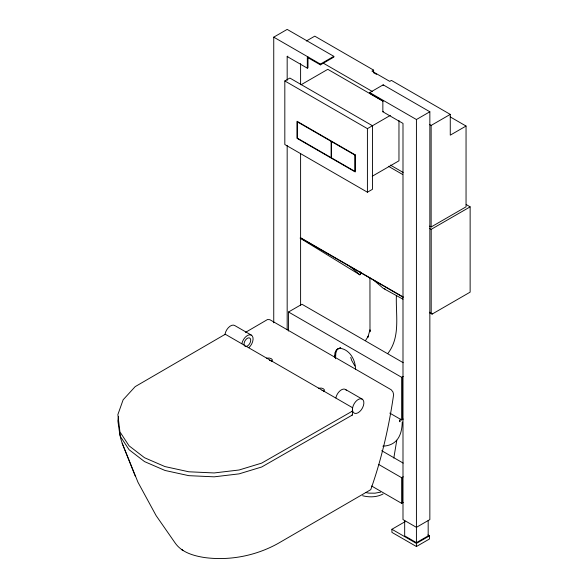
<?xml version="1.0" encoding="UTF-8"?>
<svg xmlns="http://www.w3.org/2000/svg" width="588" height="588" viewBox="0 0 588 588"><rect width="100%" height="100%" fill="white"/><g stroke="black" fill="none" stroke-linecap="round" stroke-linejoin="round"><path stroke-width="0.88" d="M272.171 361.363L272.303 359.702L271.237 358.673L269.458 358.063L266.592 358.136M324.201 391.402L324.341 389.741L323.275 388.719L321.496 388.102L318.623 388.183M334.675 357.467C334.476 354.094 335.167 350.051 338.563 348.478L336.071 350.499M335.513 358.746L335.873 352.315L336.909 350.014M393.806 458.059L396.79 440.228M402.243 421.993C401.994 435.032 397.275 445.535 382.854 446.182M400.347 419.09L399.884 421.765L399.612 420.251M118.504 416.598L117.865 420.824L120.018 435.914L129.066 449.71L144.516 461.595L165 470.459L188.792 475.663L214.157 476.831L239.081 473.869L261.704 466.99L352.256 415.077M300.145 238.191L359.841 274.831L361.275 272.81M387.779 353.535C400.737 337.108 395.65 314.874 396.385 295.72M365.479 340.621L368.345 336.049L367.838 337.35L369.97 329.875L369.992 331.764L369.948 277.801M245.497 332.382L267.503 319.541L269.848 319.696L391.182 389.748L392.931 391.931L393.629 394.577C388.969 426.888 381.641 458.868 370.749 489.672L278.234 543.356C256.125 555.711 229.893 560.915 204.756 557.571C193.819 555.888 181.692 552.522 175.099 542.922L156.114 515.617L138.018 482.351L122.4 443.8M273.743 322.805L273.743 37.154L287.172 29.4L333.837 56.338L333.837 57.117L320.409 64.871L307.318 57.308L307.318 68.164L307.987 67.774L307.987 56.926M306.341 41.013L314.764 36.155L373.623 70.134L373.623 72.838M287.172 80.38L287.172 56.536L287.848 56.147M284.82 80.96L289.862 78.05L372.447 125.729L372.447 189.307L367.412 192.21L284.82 144.53L284.82 80.96L367.412 128.64L390.322 115.41M273.743 37.154L320.409 64.092L333.837 56.338M301.071 84.76L327.795 69.325L383.148 101.29M373.623 70.134L371.939 71.104L389.734 81.372L391.41 80.409L450.268 114.388L450.268 135.152L466.049 126.045L466.049 206.822L431.136 226.983L429.681 226.145M369.756 92.588L383.185 84.834L429.85 111.771L429.85 519.579L416.422 527.333L402.993 519.579L402.993 123.407L382.854 111.771L382.854 100.923L369.756 93.36L369.756 92.588L416.422 119.526L429.85 111.771M382.854 111.771L383.523 111.389M429.549 124.524L431.136 125.435L450.268 114.388M372.241 176.246L398.965 160.811L398.965 120.496M225.079 334.359L135.174 386.639L123.135 399.789L117.865 414.621L119.93 431.864L129.066 445.829L144.516 457.721L164.905 466.563L188.792 471.782L214.157 472.95L239.081 469.996L261.704 463.109L352.256 411.203M429.784 228.526L431.195 229.342L470.135 206.858L470.135 292.14L432.217 314.036L429.806 312.853M288.517 331.051L288.517 312L301.945 304.246L403.214 362.708M337.725 348.963L340.717 347.817L339.283 348.258M335.028 352.8L335.873 352.315M334.675 355.703L335.513 355.218M288.517 312L401.648 377.312L403.228 376.401M389.785 413.107L401.648 419.957L403.228 419.046M378.628 464.424L401.648 477.713L403.228 476.802M371.587 485.989L401.648 503.35L403.228 502.439M427.932 534.948L429.512 535.866L429.512 538.968L416.422 546.524L391.917 532.375L391.917 529.274L405.007 521.718M404.676 520.49L404.676 535.866L416.422 542.65L428.174 535.866L428.174 520.49M391.917 529.274L416.422 543.422L429.512 535.866M383.067 493.993C376.783 497.33 369.33 497.47 362.546 495.735M380.686 492.134L374.99 493.178L368.882 493.134L365.405 492.487M339.879 348.302C349.706 349.235 355.755 360.334 355.49 369.484M402.964 299.196L383.339 288.399L374.152 280.513M374.122 72.971L376.504 74.345M450.202 116.894L466.049 126.045M323.363 63.21L372.491 91.581M287.172 56.536L307.318 68.164M470.135 206.858L466.174 204.506M390.417 165.096L403.14 172.446M388.403 166.257L402.714 174.526M300.27 237.559L403.419 297.116M429.608 312.235L432.217 314.036L429.835 312.654M300.417 237.934L402.861 297.087M248.856 347.67A8.07 4.66 -60 0 0 251.414 335.167L234.627 325.473A8.07 4.66 -60 0 0 225.079 333.94M345.413 389.432L362.201 399.127A8.07 4.66 -60 0 1 359.643 411.629A8.07 4.66 -60 0 1 352.653 407.594A8.07 4.66 -60 0 1 362.201 399.127M381.737 450.717L403.17 463.087M182.052 549.839L181.442 549.39M350.654 266.945L359.841 274.831M384.552 288.554L385.596 289.649M354.902 366.008L351.646 360.363L350.757 357.372M119.996 433.709L120.694 438.494L122.275 443.492M122.15 443.183L135.211 476.015M431.195 229.342L431.195 313.154M431.136 125.435L431.136 226.983M416.422 119.526L416.422 542.65M416.422 543.422L416.422 546.524M402.493 377.797L402.493 418.502M402.493 478.198L402.493 501.895M401.648 377.312L401.648 419.957M401.648 477.713L401.648 503.35M383.185 84.834L383.185 85.605M367.412 128.64L367.412 192.21M360.525 271.796L360.525 274.434M320.409 64.092L320.409 64.871M300.6 63.6L300.6 84.679M300.6 153.439L300.6 305.613M287.172 145.493L287.172 329.824M351.955 411.233A0.948 0.551 60 0 0 352.455 410.769L352.455 408.44A0.948 0.551 60 0 0 351.786 407.278L225.557 334.403A0.948 0.551 60 0 0 224.888 334.793M335.866 397.9A8.07 4.66 -60 0 1 340.636 390.322A8.07 4.66 -60 0 1 346.317 390.278M241.866 343.635A8.07 4.66 -60 0 1 251.414 335.167M244.689 346.031A4.748 2.742 -60 0 1 246.695 338.754A4.748 2.742 -60 0 1 250.642 341.158A4.748 2.742 -60 0 1 245.299 346.398M351.786 415.032A0.948 0.551 60 0 0 352.455 414.643L352.455 412.32A0.948 0.551 60 0 0 351.955 411.284M321.974 390.447A3.8 2.19 0 0 1 322.481 390.63M323.326 391.116A3.8 2.19 0 0 1 323.635 391.402M269.392 360.275A3.8 2.19 0 0 1 271.597 361.363M355.24 154.887L297.021 121.275L297.021 138.342L355.24 171.953L355.24 154.887M331.118 141.348L297.359 121.863L297.359 138.151L331.118 157.635L331.118 141.348M354.909 155.085L331.456 141.546L331.456 157.834L354.909 171.373L354.909 155.085M183.088 550.581L182.258 549.986L183.088 550.581"/></g></svg>
